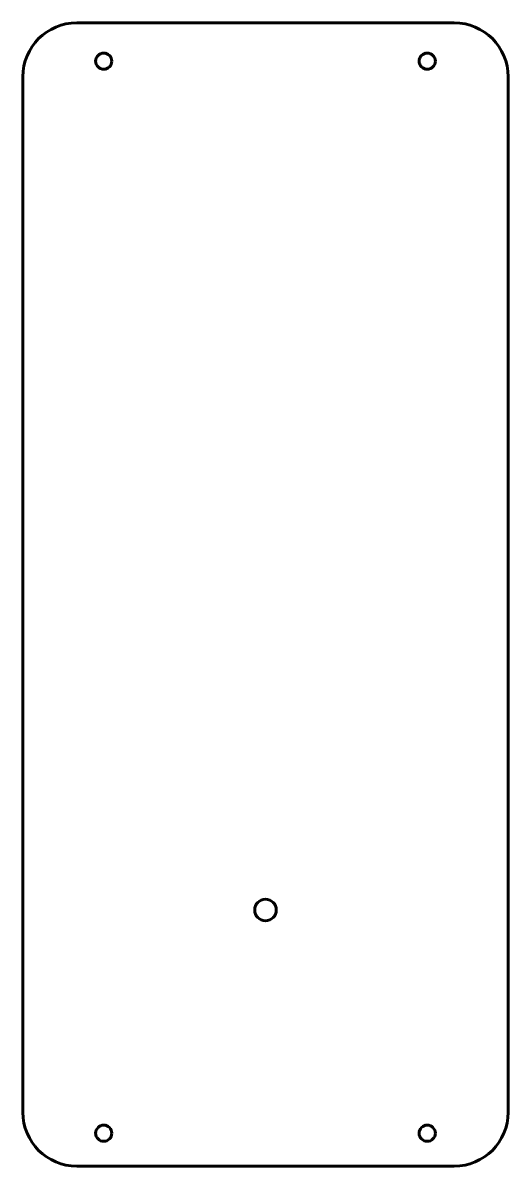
# Model space of a CAD drawing. Header units: millimetres. Extents: x 275 to 365, y 58 to 270.
import ezdxf

# ---------------------------------------------------------------- set-up
doc = ezdxf.new("R2010")
doc.units = ezdxf.units.MM
doc.linetypes.add('K5LT_BASIC', pattern=[0])
doc.layers.add('Системный слой', color=7, linetype='Continuous')

msp = doc.modelspace()

# ---------------------------------------------------------------- linework, layer by layer
at = {"layer": 'Системный слой', "color": 150, "linetype": 'K5LT_BASIC', "lineweight": 60, "true_color": 0x0080ff}
for p, q in [((354.65, 270.43), (284.65, 270.43)), ((274.65, 260.43), (274.65, 68.43)), ((364.65, 68.43), (364.65, 260.43)), ((284.65, 58.43), (354.65, 58.43))]:
    msp.add_line(p, q, dxfattribs=at)
for centre, radius in [((289.65, 263.33), 1.5), ((349.65, 263.33), 1.5), ((319.65, 105.93), 2), ((289.65, 64.53), 1.5), ((349.65, 64.53), 1.5)]:
    msp.add_circle(centre, radius, dxfattribs=at)
for centre, start, end in [((284.65, 260.43), 90, 180), ((354.65, 260.43), 0, 90), ((284.65, 68.43), 180, 270), ((354.65, 68.43), 270, 0)]:
    msp.add_arc(centre, 10, start, end, dxfattribs=at)

doc.saveas('drawing.dxf')
